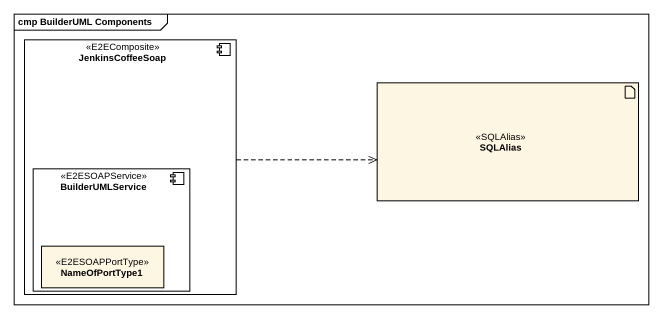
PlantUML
@startuml
mainframe cmp BuilderUML Components
allowmixing
hide circle
hide empty members
component JenkinsCoffeeSoap <<E2EComposite>> {
  component BuilderUMLService <<E2ESOAPService>> {
    class NameOfPortType1 <<E2ESOAPPortType>>
  }
}
artifact SQLAlias <<SQLAlias>>
JenkinsCoffeeSoap .right.> SQLAlias
@enduml
